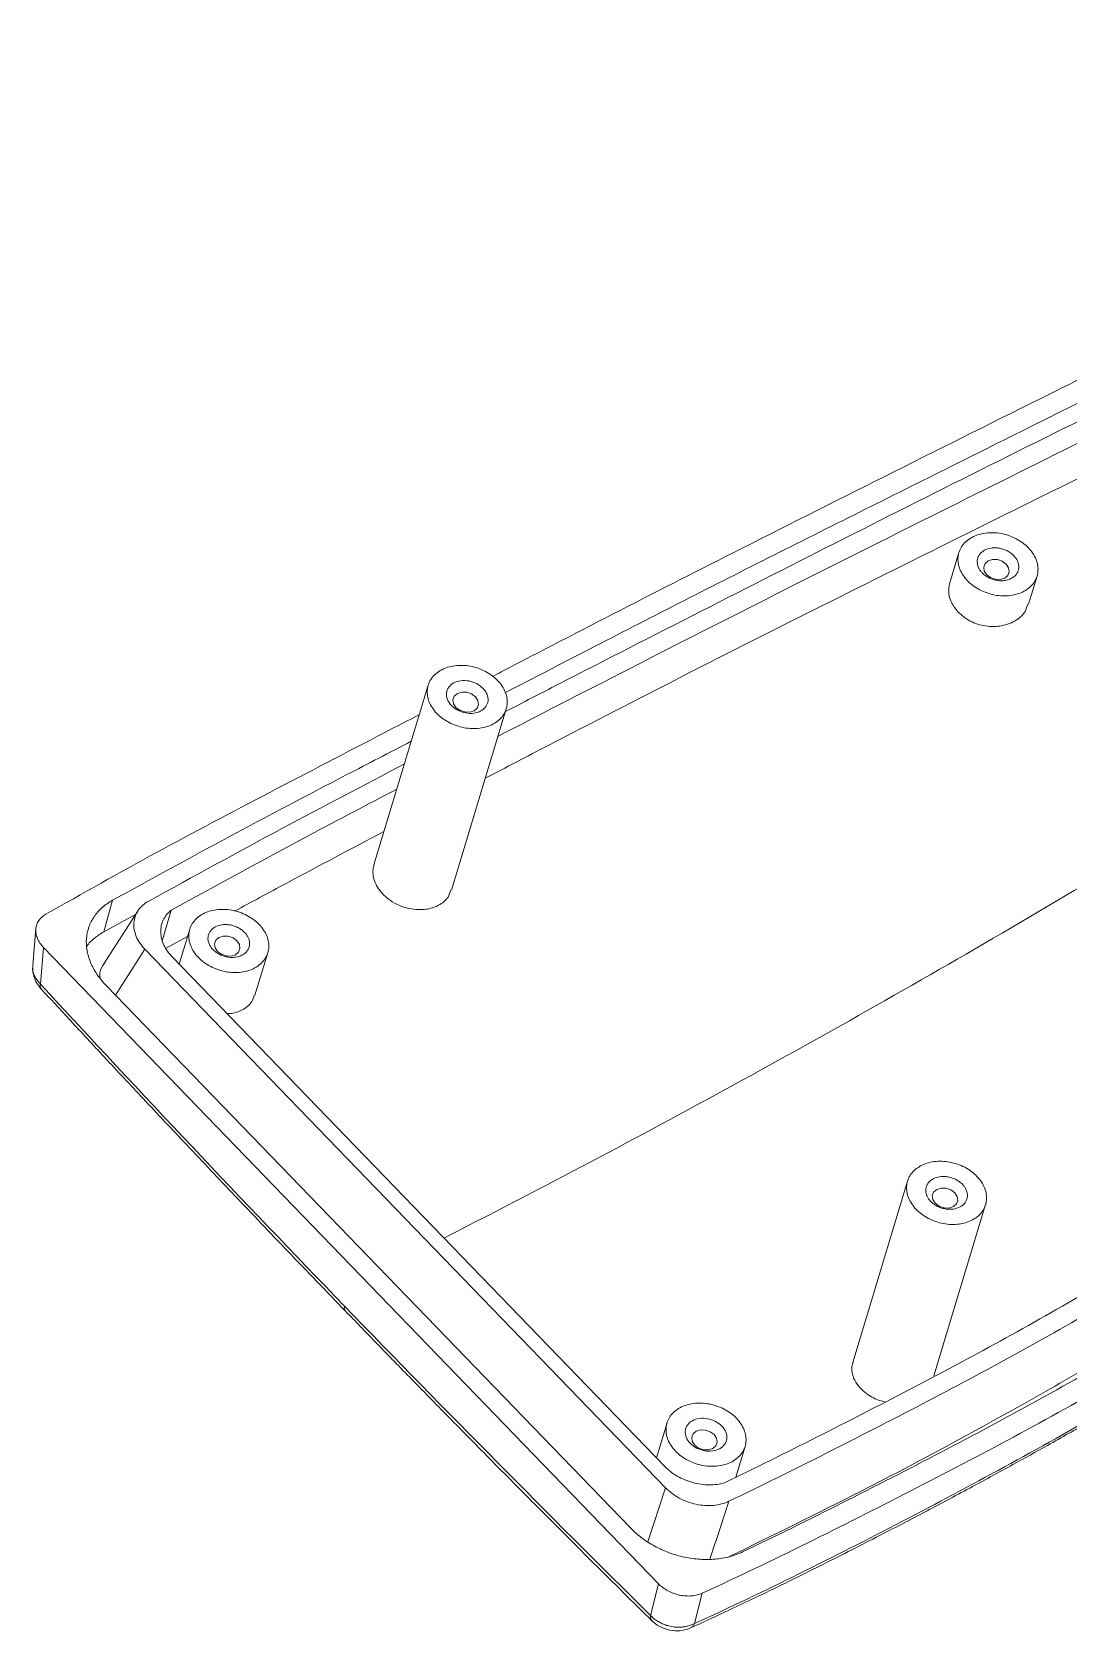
# Model space of a CAD drawing. Header units: inches. Extents: x 1474 to 3696, y 573 to 1061.
# Drawn here: x 1853 to 1916.6, y 689 to 787.1 of the extents above; entities that cross this region are included whole.
import ezdxf

# ---------------------------------------------------------------- set-up
doc = ezdxf.new("R2010")
doc.units = ezdxf.units.IN

msp = doc.modelspace()

# ---------------------------------------------------------------- linework, layer by layer
at = {"color": 7, "linetype": 'Continuous', "lineweight": 15}
for p, q in [((1909.87, 755.153), (1909.308, 753.294)), ((1914.132, 751.975), (1914.656, 753.706)), ((1877.329, 747.019), (1873.999, 736.008)), ((1878.75, 734.444), (1882.115, 745.571)), ((1857.974, 733.828), (1857.435, 731.897)), ((1859.539, 733.197), (1857.433, 729.939)), ((1859.385, 732.959), (1857.435, 731.897)), ((1861.038, 731.403), (1861.566, 733.222)), ((1853.272, 732.103), (1853.081, 729.831)), ((1861.261, 730.899), (1862.568, 731.603)), ((1862.706, 732.058), (1862.056, 729.911)), ((1853.735, 730.94), (1853.546, 728.689)), ((1891.445, 691.925), (1853.735, 730.94)), ((1891.866, 697.812), (1859.961, 730.821)), ((1866.702, 727.999), (1867.492, 730.611)), ((1853.08, 729.749), (1853.101, 729.827)), ((1861.642, 730.339), (1891.808, 699.129)), ((1857.574, 728.606), (1889.722, 695.346)), ((1906.718, 716.612), (1903.353, 705.485)), ((1908.33, 704.667), (1911.504, 715.165)), ((1891.968, 701.784), (1891.318, 699.637)), ((1896.184, 698.454), (1896.754, 700.337)), ((1890.96, 689.981), (1891.445, 691.925)), ((1894.123, 691.342), (1893.663, 689.49))]:
    msp.add_line(p, q, dxfattribs=at)
at = {"color": 8, "linetype": 'Continuous', "lineweight": 15}
for p, q in [((1858.146, 728.013), (1859.961, 730.821)), ((1891.866, 697.812), (1890.785, 694.495))]:
    msp.add_line(p, q, dxfattribs=at)
at = {"color": 7, "linetype": 'Continuous', "lineweight": 15, "flags": 128}
for points in [[(1911.655, 754.64), (1911.466, 754.476), (1911.384, 754.256), (1911.42, 754.015), (1911.57, 753.788), (1911.811, 753.61), (1912.106, 753.509), (1912.411, 753.499), (1912.678, 753.583), (1912.867, 753.747), (1912.949, 753.966), (1912.913, 754.208), (1912.763, 754.435), (1912.522, 754.613), (1912.227, 754.714), (1911.922, 754.724), (1911.655, 754.64)], [(1879.114, 746.506), (1878.925, 746.342), (1878.843, 746.122), (1878.879, 745.881), (1879.029, 745.654), (1879.27, 745.476), (1879.565, 745.375), (1879.87, 745.365), (1880.137, 745.449), (1880.326, 745.613), (1880.408, 745.832), (1880.372, 746.074), (1880.222, 746.301), (1879.981, 746.479), (1879.686, 746.58), (1879.381, 746.59), (1879.114, 746.506)], [(1864.491, 731.545), (1864.302, 731.381), (1864.22, 731.162), (1864.256, 730.92), (1864.406, 730.693), (1864.647, 730.515), (1864.942, 730.414), (1865.247, 730.404), (1865.514, 730.488), (1865.703, 730.652), (1865.786, 730.872), (1865.749, 731.113), (1865.599, 731.34), (1865.358, 731.518), (1865.063, 731.619), (1864.759, 731.629), (1864.491, 731.545)], [(1908.504, 716.1), (1908.315, 715.936), (1908.232, 715.716), (1908.269, 715.474), (1908.419, 715.247), (1908.66, 715.07), (1908.955, 714.968), (1909.259, 714.959), (1909.526, 715.042), (1909.716, 715.206), (1909.798, 715.426), (1909.762, 715.668), (1909.611, 715.895), (1909.37, 716.073), (1909.075, 716.174), (1908.771, 716.184), (1908.504, 716.1)], [(1893.753, 701.271), (1893.564, 701.107), (1893.482, 700.887), (1893.518, 700.646), (1893.668, 700.419), (1893.909, 700.241), (1894.204, 700.14), (1894.509, 700.13), (1894.776, 700.214), (1894.965, 700.378), (1895.047, 700.598), (1895.011, 700.839), (1894.861, 701.066), (1894.62, 701.244), (1894.325, 701.345), (1894.02, 701.355), (1893.753, 701.271)], [(1891.075, 689.62), (1891.065, 689.627), (1891.052, 689.64)]]:
    msp.add_lwpolyline(points, dxfattribs=at)
at = {"color": 8, "linetype": 'Continuous', "lineweight": 15}
for centre, radius, start, end in [((1853.846, 728.584), 0.317, 160.55775, 214.36304), ((1891.356, 689.904), 0.403, 168.9904, 221.0093), ((1893.163, 689.689), 0.539, 297.64414, 338.23916)]:
    msp.add_arc(centre, radius, start, end, dxfattribs=at)
at = {"color": 7, "linetype": 'Continuous', "lineweight": 15}
for points, knots in [([(1963.052, 787.065), (1961.753, 786.512), (1959.155, 785.407), (1953.195, 782.752), (1945.161, 779.121), (1935.112, 774.469), (1925.201, 769.709), (1915.462, 764.891), (1905.892, 760.105), (1897.099, 755.689), (1889.078, 751.607), (1884.005, 748.975), (1881.442, 747.641), (1881.259, 747.545)], [0, 0, 0, 0, 0.044564, 0.089132, 0.207992, 0.32686, 0.445707, 0.564673, 0.683677, 0.802657, 0.897656, 0.992666, 1, 1, 1, 1]), ([(1962.664, 785.559), (1960.617, 784.672), (1956.522, 782.897), (1950.5, 780.164), (1943.832, 777.133), (1936.521, 773.747), (1928.624, 769.971), (1921.491, 766.472), (1915.106, 763.288), (1909.41, 760.441), (1903.763, 757.622), (1898.169, 754.819), (1892.638, 752.021), (1887.248, 749.243), (1883.76, 747.44), (1882.059, 746.561)], [0, 0, 0, 0, 0.0716669, 0.1433287, 0.2149946, 0.310579, 0.4061653, 0.5017265, 0.5733961, 0.6450664, 0.7167332, 0.7884003, 0.8600661, 0.9317311, 1, 1, 1, 1]), ([(1962.308, 784.347), (1960.481, 783.545), (1956.828, 781.939), (1949.639, 778.671), (1940.661, 774.575), (1930.433, 769.714), (1920.808, 764.993), (1911.737, 760.493), (1902.816, 756.008), (1894, 751.517), (1887.071, 747.984), (1883.144, 745.953), (1882.061, 745.393)], [0, 0, 0, 0, 0.064336, 0.12868, 0.257332, 0.385968, 0.499602, 0.613291, 0.726997, 0.840652, 0.956022, 1, 1, 1, 1]), ([(1928.219, 767.293), (1926.25, 766.334), (1921.308, 763.926), (1913.555, 760.059), (1904.944, 755.768), (1896.225, 751.374), (1888.425, 747.403), (1883.549, 744.883), (1881.602, 743.876)], [0, 0, 0, 0, 0.121078, 0.303983, 0.486841, 0.669702, 0.868055, 1, 1, 1, 1]), ([(1880.825, 741.305), (1882.108, 741.978), (1886.089, 744.064), (1892.932, 747.579), (1901.5, 751.901), (1910.364, 756.318), (1919.007, 760.602), (1924.737, 763.36), (1927.358, 764.621)], [0, 0, 0, 0, 0.0871355, 0.2702426, 0.4532789, 0.64555, 0.8378529, 1, 1, 1, 1]), ([(1985.123, 760.743), (1983.447, 759.063), (1981.733, 757.433), (1978.275, 754.219), (1976.533, 752.634), (1973.044, 749.473), (1971.296, 747.898), (1967.78, 744.752), (1966.012, 743.184), (1962.445, 740.092), (1960.645, 738.569), (1957.013, 735.583), (1955.183, 734.12), (1951.498, 731.25), (1949.645, 729.842), (1945.928, 727.07), (1944.062, 725.708), (1938.446, 721.689), (1934.677, 719.103), (1928.959, 715.354), (1927.042, 714.125), (1923.191, 711.723), (1921.256, 710.549), (1917.378, 708.266), (1915.434, 707.158), (1911.537, 705.01), (1909.583, 703.968), (1905.663, 701.921), (1903.698, 700.916), (1899.75, 698.924), (1897.765, 697.94), (1895.763, 696.98)], [0, 0, 0, 0, 0.0625, 0.0625, 0.125, 0.125, 0.1875, 0.1875, 0.25, 0.25, 0.3125, 0.3125, 0.375, 0.375, 0.4375, 0.4375, 0.5, 0.5, 0.625, 0.625, 0.6875, 0.6875, 0.75, 0.75, 0.8125, 0.8125, 0.875, 0.875, 0.9375, 0.9375, 1, 1, 1, 1]), ([(1989.774, 759.418), (1988.024, 757.571), (1986.216, 755.791), (1982.548, 752.305), (1980.689, 750.6), (1976.964, 747.21), (1975.099, 745.524), (1971.35, 742.156), (1969.464, 740.475), (1965.661, 737.152), (1963.744, 735.512), (1959.867, 732.303), (1957.909, 730.731), (1953.968, 727.65), (1951.985, 726.141), (1948.004, 723.176), (1946.008, 721.718), (1941.998, 718.856), (1939.984, 717.451), (1935.939, 714.693), (1933.908, 713.339), (1927.777, 709.356), (1923.64, 706.805), (1917.396, 703.203), (1915.307, 702.043), (1911.119, 699.789), (1909.02, 698.693), (1904.807, 696.533), (1902.694, 695.464), (1898.438, 693.364), (1896.294, 692.335), (1894.123, 691.342)], [0, 0, 0, 0, 0.0625, 0.0625, 0.125, 0.125, 0.1875, 0.1875, 0.25, 0.25, 0.3125, 0.3125, 0.375, 0.375, 0.4375, 0.4375, 0.5, 0.5, 0.5625, 0.5625, 0.625, 0.625, 0.75, 0.75, 0.8125, 0.8125, 0.875, 0.875, 0.9375, 0.9375, 1, 1, 1, 1]), ([(1895.769, 693.577), (1898.466, 694.897), (1904.316, 697.758), (1913.168, 702.506), (1922.402, 707.89), (1931.524, 713.653), (1940.5, 719.794), (1949.369, 726.265), (1957.675, 732.807), (1965.425, 739.28), (1972.653, 745.572), (1979.722, 752.079), (1984.231, 756.663), (1986.485, 758.954)], [0, 0, 0, 0, 0.083228, 0.180506, 0.277843, 0.375182, 0.472463, 0.569542, 0.666616, 0.749965, 0.833342, 0.91669, 1, 1, 1, 1]), ([(1896.596, 693.87), (1898.647, 694.851), (1900.68, 695.858), (1904.725, 697.896), (1906.737, 698.926), (1910.751, 701.023), (1912.752, 702.091), (1916.745, 704.295), (1918.737, 705.432), (1922.71, 707.779), (1924.691, 708.985), (1928.632, 711.451), (1930.592, 712.711), (1936.44, 716.561), (1940.296, 719.218), (1946.043, 723.351), (1947.952, 724.753), (1951.758, 727.605), (1953.653, 729.057), (1957.419, 732.015), (1959.289, 733.522), (1962.993, 736.598), (1964.827, 738.167), (1968.464, 741.346), (1970.268, 742.956), (1973.857, 746.178), (1975.642, 747.791), (1979.208, 751.031), (1980.988, 752.658), (1984.507, 755.974), (1986.244, 757.665), (1987.936, 759.413)], [0, 0, 0, 0, 0.0625, 0.0625, 0.125, 0.125, 0.1875, 0.1875, 0.25, 0.25, 0.3125, 0.3125, 0.375, 0.375, 0.5, 0.5, 0.5625, 0.5625, 0.625, 0.625, 0.6875, 0.6875, 0.75, 0.75, 0.8125, 0.8125, 0.875, 0.875, 0.9375, 0.9375, 1, 1, 1, 1]), ([(1895.501, 698.113), (1897.406, 699.032), (1899.296, 699.972), (1903.06, 701.874), (1904.934, 702.834), (1908.672, 704.785), (1910.535, 705.778), (1914.251, 707.82), (1916.103, 708.871), (1921.646, 712.116), (1925.32, 714.396), (1932.59, 719.123), (1936.192, 721.57), (1943.342, 726.628), (1946.894, 729.239), (1952.18, 733.285), (1953.933, 734.658), (1957.415, 737.455), (1959.143, 738.881), (1962.566, 741.781), (1964.262, 743.256), (1967.63, 746.234), (1969.303, 747.734), (1972.635, 750.734), (1974.296, 752.235), (1977.609, 755.257), (1979.262, 756.776), (1980.895, 758.325)], [0, 0, 0, 0, 0.0625, 0.0625, 0.125, 0.125, 0.1875, 0.1875, 0.25, 0.25, 0.375, 0.375, 0.5, 0.5, 0.625, 0.625, 0.6875, 0.6875, 0.75, 0.75, 0.8125, 0.8125, 0.875, 0.875, 0.9375, 0.9375, 1, 1, 1, 1]), ([(1893.413, 689.212), (1894.8, 689.854), (1897.465, 691.088), (1901.248, 692.96), (1904.695, 694.714), (1907.812, 696.337), (1910.601, 697.822), (1913.063, 699.161), (1915.453, 700.487), (1917.9, 701.874), (1920.543, 703.408), (1923.267, 705.029), (1925.757, 706.546), (1927.97, 707.923), (1929.806, 709.086), (1931.488, 710.169), (1932.957, 711.128), (1934.226, 711.966), (1935.444, 712.778), (1936.714, 713.633), (1938.166, 714.62), (1939.8, 715.744), (1941.723, 717.084), (1943.929, 718.645), (1946.322, 720.369), (1948.742, 722.142), (1951.093, 723.891), (1953.363, 725.61), (1955.945, 727.601), (1958.826, 729.88), (1961.998, 732.471), (1964.571, 734.648), (1966.591, 736.392), (1968.087, 737.7), (1969.644, 739.077), (1971.347, 740.599), (1973.275, 742.34), (1975.394, 744.271), (1977.7, 746.383), (1980.18, 748.673), (1982.861, 751.19), (1985.728, 753.948), (1987.642, 755.916), (1988.634, 756.936)], [0, 0, 0, 0, 0.04045, 0.077686, 0.111717, 0.142565, 0.170238, 0.194733, 0.21605, 0.241805, 0.268263, 0.295784, 0.324372, 0.344024, 0.363395, 0.380672, 0.395776, 0.408706, 0.419921, 0.433525, 0.448142, 0.465076, 0.484481, 0.508212, 0.534202, 0.55974, 0.58452, 0.608541, 0.631803, 0.666886, 0.701096, 0.734734, 0.751334, 0.767789, 0.784335, 0.803099, 0.824589, 0.848801, 0.874126, 0.901892, 0.932115, 0.964812, 1, 1, 1, 1]), ([(1988.737, 757.101), (1986.987, 755.269), (1985.179, 753.487), (1981.515, 749.986), (1979.659, 748.264), (1975.943, 744.847), (1974.085, 743.149), (1970.353, 739.784), (1968.48, 738.119), (1964.707, 734.844), (1962.806, 733.233), (1958.962, 730.082), (1957.022, 728.54), (1953.114, 725.513), (1951.146, 724.029), (1947.197, 721.109), (1945.216, 719.672), (1941.237, 716.849), (1939.24, 715.463), (1935.227, 712.741), (1933.212, 711.406), (1927.132, 707.481), (1923.032, 704.979), (1914.755, 700.197), (1910.572, 697.922), (1904.273, 694.646), (1902.171, 693.574), (1897.942, 691.484), (1895.815, 690.467), (1893.663, 689.49)], [0, 0, 0, 0, 0.0625, 0.0625, 0.125, 0.125, 0.1875, 0.1875, 0.25, 0.25, 0.3125, 0.3125, 0.375, 0.375, 0.4375, 0.4375, 0.5, 0.5, 0.5625, 0.5625, 0.625, 0.625, 0.75, 0.75, 0.875, 0.875, 0.9375, 0.9375, 1, 1, 1, 1]), ([(1910.399, 753.416), (1910.19, 753.632), (1910.03, 753.875), (1909.83, 754.376), (1909.791, 754.634), (1909.84, 755.127), (1909.928, 755.362), (1910.219, 755.772), (1910.421, 755.948), (1910.909, 756.212), (1911.194, 756.302), (1911.805, 756.381), (1912.13, 756.371), (1912.77, 756.252), (1913.085, 756.144), (1913.658, 755.845), (1913.916, 755.656), (1914.125, 755.439)], [0, 0, 0, 0, 0.125, 0.125, 0.25, 0.25, 0.375, 0.375, 0.5, 0.5, 0.625, 0.625, 0.75, 0.75, 0.875, 0.875, 1, 1, 1, 1]), ([(1914.125, 755.439), (1914.334, 755.223), (1914.495, 754.98), (1914.694, 754.479), (1914.733, 754.221), (1914.684, 753.728), (1914.596, 753.493), (1914.305, 753.083), (1914.103, 752.907), (1913.615, 752.642), (1913.33, 752.553), (1912.72, 752.474), (1912.394, 752.484), (1911.754, 752.603), (1911.439, 752.711), (1910.866, 753.009), (1910.608, 753.199), (1910.399, 753.416)], [0, 0, 0, 0, 0.125, 0.125, 0.25, 0.25, 0.375, 0.375, 0.5, 0.5, 0.625, 0.625, 0.75, 0.75, 0.875, 0.875, 1, 1, 1, 1]), ([(1911.293, 753.901), (1911.273, 753.923), (1911.232, 753.967), (1911.178, 754.036), (1911.131, 754.107), (1911.089, 754.18), (1911.035, 754.296), (1910.987, 754.46), (1910.981, 754.664), (1911.027, 754.86), (1911.153, 755.086), (1911.411, 755.308), (1911.772, 755.423), (1912.098, 755.442), (1912.36, 755.414), (1912.618, 755.346), (1912.854, 755.241), (1913.064, 755.11), (1913.175, 755.006), (1913.231, 754.954)], [0, 0, 0, 0, 0.024211, 0.048206, 0.072121, 0.096094, 0.120262, 0.185256, 0.250381, 0.315374, 0.380499, 0.500073, 0.619648, 0.684641, 0.749766, 0.814759, 0.879884, 0.939844, 1, 1, 1, 1]), ([(1913.231, 754.954), (1913.251, 754.932), (1913.292, 754.888), (1913.346, 754.819), (1913.394, 754.748), (1913.435, 754.675), (1913.489, 754.558), (1913.537, 754.395), (1913.543, 754.19), (1913.497, 753.995), (1913.371, 753.769), (1913.113, 753.547), (1912.752, 753.432), (1912.426, 753.413), (1912.164, 753.441), (1911.906, 753.509), (1911.67, 753.614), (1911.46, 753.745), (1911.349, 753.849), (1911.293, 753.901)], [0, 0, 0, 0, 0.024211, 0.048206, 0.072121, 0.096094, 0.120262, 0.185256, 0.250381, 0.315374, 0.380499, 0.500073, 0.619648, 0.684641, 0.749766, 0.814759, 0.879884, 0.939844, 1, 1, 1, 1]), ([(1909.315, 753.293), (1909.289, 753.199), (1909.226, 752.973), (1909.242, 752.598), (1909.374, 752.067), (1909.643, 751.721), (1909.818, 751.495)], [0, 0, 0, 0, 0.156622, 0.380622, 0.596135, 1, 1, 1, 1]), ([(1909.818, 751.495), (1910.052, 751.296), (1910.526, 750.892), (1911.463, 750.607), (1912.258, 750.6), (1912.867, 750.741), (1913.434, 751.003), (1913.929, 751.42), (1914.045, 751.831), (1914.09, 751.989)], [0, 0, 0, 0, 0.175285, 0.354801, 0.51331, 0.607285, 0.710865, 0.888314, 1, 1, 1, 1]), ([(1877.858, 745.282), (1877.649, 745.498), (1877.489, 745.74), (1877.289, 746.241), (1877.25, 746.5), (1877.299, 746.993), (1877.387, 747.228), (1877.678, 747.638), (1877.88, 747.813), (1878.368, 748.078), (1878.653, 748.168), (1879.264, 748.247), (1879.589, 748.237), (1880.229, 748.118), (1880.544, 748.01), (1881.117, 747.711), (1881.375, 747.521), (1881.584, 747.305)], [0, 0, 0, 0, 0.125, 0.125, 0.25, 0.25, 0.375, 0.375, 0.5, 0.5, 0.625, 0.625, 0.75, 0.75, 0.875, 0.875, 1, 1, 1, 1]), ([(1881.584, 747.305), (1881.793, 747.089), (1881.954, 746.846), (1882.153, 746.345), (1882.192, 746.087), (1882.143, 745.594), (1882.055, 745.359), (1881.764, 744.949), (1881.562, 744.773), (1881.074, 744.508), (1880.789, 744.419), (1880.178, 744.34), (1879.853, 744.35), (1879.213, 744.469), (1878.898, 744.577), (1878.325, 744.875), (1878.067, 745.065), (1877.858, 745.282)], [0, 0, 0, 0, 0.125, 0.125, 0.25, 0.25, 0.375, 0.375, 0.5, 0.5, 0.625, 0.625, 0.75, 0.75, 0.875, 0.875, 1, 1, 1, 1]), ([(1880.69, 746.819), (1880.581, 746.932), (1880.447, 747.031), (1880.149, 747.186), (1879.985, 747.242), (1879.652, 747.304), (1879.483, 747.309), (1879.166, 747.268), (1879.017, 747.221), (1878.764, 747.084), (1878.659, 746.993), (1878.507, 746.779), (1878.462, 746.657), (1878.436, 746.401), (1878.456, 746.266), (1878.56, 746.006), (1878.644, 745.88), (1878.752, 745.767)], [0, 0, 0, 0, 0.125, 0.125, 0.25, 0.25, 0.375, 0.375, 0.5, 0.5, 0.625, 0.625, 0.75, 0.75, 0.875, 0.875, 1, 1, 1, 1]), ([(1878.752, 745.767), (1878.861, 745.655), (1878.995, 745.556), (1879.293, 745.401), (1879.457, 745.345), (1879.79, 745.283), (1879.959, 745.277), (1880.276, 745.319), (1880.425, 745.365), (1880.678, 745.503), (1880.784, 745.594), (1880.935, 745.807), (1880.981, 745.929), (1881.006, 746.186), (1880.986, 746.32), (1880.882, 746.581), (1880.798, 746.707), (1880.69, 746.819)], [0, 0, 0, 0, 0.125, 0.125, 0.25, 0.25, 0.375, 0.375, 0.5, 0.5, 0.625, 0.625, 0.75, 0.75, 0.875, 0.875, 1, 1, 1, 1]), ([(1876.783, 745.215), (1876.078, 744.848), (1872.975, 743.232), (1867.606, 740.446), (1860.641, 736.781), (1856.135, 734.243), (1853.883, 732.974)], [0, 0, 0, 0, 0.089292, 0.392858, 0.696454, 1, 1, 1, 1]), ([(1876.287, 743.573), (1874.956, 742.885), (1871.162, 740.922), (1865.052, 737.71), (1860.333, 735.122), (1857.974, 733.828)], [0, 0, 0, 0, 0.2126954, 0.6064065, 1, 1, 1, 1]), ([(1875.867, 742.184), (1873.362, 740.873), (1868.054, 738.095), (1862.91, 735.272), (1860.192, 733.781)], [0, 0, 0, 0, 0.471777, 1, 1, 1, 1]), ([(1875.4, 740.642), (1873.597, 739.697), (1868.906, 737.241), (1864.363, 734.753), (1861.566, 733.222)], [0, 0, 0, 0, 0.384378, 1, 1, 1, 1]), ([(1865.454, 733.159), (1866.504, 733.726), (1869.508, 735.35), (1872.602, 736.982), (1874.615, 738.044)], [0, 0, 0, 0, 0.349357, 1, 1, 1, 1]), ([(1874.008, 736.006), (1873.983, 735.917), (1873.896, 735.608), (1873.972, 735.125), (1874.204, 734.615), (1874.41, 734.364), (1874.518, 734.235)], [0, 0, 0, 0, 0.157029, 0.544896, 0.764247, 1, 1, 1, 1]), ([(1874.518, 734.235), (1874.591, 734.16), (1874.807, 733.942), (1875.34, 733.578), (1876.03, 733.32), (1876.687, 733.24), (1877.311, 733.267), (1877.994, 733.486), (1878.554, 733.921), (1878.665, 734.313), (1878.709, 734.466)], [0, 0, 0, 0, 0.060594, 0.178047, 0.355404, 0.451649, 0.543148, 0.71118, 0.886461, 1, 1, 1, 1]), ([(1857.974, 733.828), (1857.738, 733.697), (1857.526, 733.547), (1857.149, 733.213), (1856.983, 733.027), (1856.708, 732.626), (1856.601, 732.413), (1856.442, 731.966), (1856.391, 731.729), (1856.354, 731.249), (1856.366, 731.004), (1856.451, 730.508), (1856.525, 730.256), (1856.729, 729.766), (1856.859, 729.525), (1857.178, 729.051), (1857.364, 728.823), (1857.574, 728.606)], [0, 0, 0, 0, 0.125, 0.125, 0.25, 0.25, 0.375, 0.375, 0.5, 0.5, 0.625, 0.625, 0.75, 0.75, 0.875, 0.875, 1, 1, 1, 1]), ([(1859.961, 730.821), (1859.842, 730.944), (1859.738, 731.072), (1859.558, 731.337), (1859.483, 731.476), (1859.366, 731.756), (1859.325, 731.896), (1859.276, 732.177), (1859.269, 732.318), (1859.291, 732.591), (1859.319, 732.723), (1859.409, 732.978), (1859.472, 733.1), (1859.705, 733.438), (1859.924, 733.632), (1860.192, 733.781)], [0, 0, 0, 0, 0.125, 0.125, 0.25, 0.25, 0.375, 0.375, 0.5, 0.5, 0.625, 0.625, 0.75, 0.75, 1, 1, 1, 1]), ([(1853.735, 730.94), (1853.653, 731.024), (1853.582, 731.112), (1853.459, 731.294), (1853.408, 731.389), (1853.328, 731.581), (1853.3, 731.677), (1853.266, 731.87), (1853.261, 731.967), (1853.276, 732.153), (1853.294, 732.244), (1853.355, 732.419), (1853.397, 732.502), (1853.554, 732.735), (1853.702, 732.87), (1853.883, 732.974)], [0, 0, 0, 0, 0.125, 0.125, 0.25, 0.25, 0.375, 0.375, 0.5, 0.5, 0.625, 0.625, 0.75, 0.75, 1, 1, 1, 1]), ([(1861.566, 733.222), (1861.353, 733.048), (1861.191, 732.844), (1860.972, 732.381), (1860.921, 732.131), (1860.932, 731.738), (1860.95, 731.606), (1861.015, 731.343), (1861.062, 731.21), (1861.246, 730.818), (1861.418, 730.571), (1861.642, 730.339)], [0, 0, 0, 0, 0.25, 0.25, 0.5, 0.5, 0.625, 0.625, 0.75, 0.75, 1, 1, 1, 1]), ([(1863.235, 730.321), (1863.026, 730.537), (1862.866, 730.78), (1862.666, 731.281), (1862.627, 731.539), (1862.676, 732.032), (1862.764, 732.267), (1863.055, 732.677), (1863.257, 732.853), (1863.745, 733.117), (1864.03, 733.207), (1864.641, 733.286), (1864.966, 733.276), (1865.606, 733.157), (1865.922, 733.049), (1866.495, 732.75), (1866.752, 732.561), (1866.961, 732.344)], [0, 0, 0, 0, 0.125, 0.125, 0.25, 0.25, 0.375, 0.375, 0.5, 0.5, 0.625, 0.625, 0.75, 0.75, 0.875, 0.875, 1, 1, 1, 1]), ([(1857.435, 731.897), (1857.237, 731.769), (1856.841, 731.512), (1856.503, 731.195), (1856.391, 731.006), (1856.39, 731.003)], [0, 0, 0, 0, 0.49642, 0.992808, 1, 1, 1, 1]), ([(1866.961, 732.344), (1867.17, 732.128), (1867.331, 731.885), (1867.53, 731.384), (1867.569, 731.126), (1867.52, 730.633), (1867.432, 730.398), (1867.141, 729.988), (1866.939, 729.812), (1866.452, 729.548), (1866.166, 729.458), (1865.556, 729.379), (1865.231, 729.389), (1864.59, 729.508), (1864.275, 729.616), (1863.702, 729.915), (1863.444, 730.104), (1863.235, 730.321)], [0, 0, 0, 0, 0.125, 0.125, 0.25, 0.25, 0.375, 0.375, 0.5, 0.5, 0.625, 0.625, 0.75, 0.75, 0.875, 0.875, 1, 1, 1, 1]), ([(1864.129, 730.806), (1864.109, 730.828), (1864.068, 730.872), (1864.014, 730.941), (1863.967, 731.012), (1863.925, 731.085), (1863.871, 731.201), (1863.823, 731.365), (1863.817, 731.57), (1863.863, 731.765), (1863.989, 731.991), (1864.247, 732.213), (1864.609, 732.328), (1864.934, 732.347), (1865.196, 732.319), (1865.454, 732.251), (1865.69, 732.146), (1865.9, 732.015), (1866.011, 731.911), (1866.067, 731.859)], [0, 0, 0, 0, 0.024211, 0.048206, 0.072121, 0.096094, 0.120262, 0.185256, 0.250381, 0.315374, 0.380499, 0.500073, 0.619648, 0.684641, 0.749766, 0.814759, 0.879884, 0.939844, 1, 1, 1, 1]), ([(1866.067, 731.859), (1866.087, 731.837), (1866.128, 731.793), (1866.182, 731.724), (1866.23, 731.653), (1866.271, 731.58), (1866.325, 731.464), (1866.373, 731.3), (1866.379, 731.095), (1866.333, 730.9), (1866.208, 730.674), (1865.949, 730.452), (1865.588, 730.337), (1865.262, 730.318), (1865, 730.346), (1864.742, 730.414), (1864.506, 730.519), (1864.296, 730.65), (1864.185, 730.754), (1864.129, 730.806)], [0, 0, 0, 0, 0.024211, 0.048206, 0.072121, 0.096094, 0.120262, 0.185256, 0.250381, 0.315374, 0.380499, 0.500073, 0.619648, 0.684641, 0.749766, 0.814759, 0.879884, 0.939844, 1, 1, 1, 1]), ([(1853.089, 729.749), (1853.084, 729.711), (1853.061, 729.522), (1853.138, 729.177), (1853.307, 728.747), (1853.497, 728.513), (1853.589, 728.398)], [0, 0, 0, 0, 0.081685, 0.397701, 0.705325, 1, 1, 1, 1]), ([(1857.476, 729.98), (1857.352, 729.79), (1857.166, 729.505), (1857.199, 729.162), (1857.211, 729.048)], [0, 0, 0, 0, 0.666827, 1, 1, 1, 1]), ([(1853.584, 728.404), (1854.185, 727.754), (1855.481, 726.352), (1857.571, 724.104), (1859.948, 721.561), (1862.613, 718.727), (1865.568, 715.608), (1868.812, 712.207), (1871.073, 709.861), (1872.252, 708.639)], [0, 0, 0, 0, 0.096938, 0.209182, 0.336733, 0.47959, 0.637753, 0.811223, 1, 1, 1, 1]), ([(1864.992, 726.874), (1865.083, 726.878), (1865.421, 726.892), (1865.864, 727.05), (1866.264, 727.318), (1866.556, 727.615), (1866.626, 727.877), (1866.663, 728.019)], [0, 0, 0, 0, 0.108611, 0.403273, 0.595359, 0.781628, 1, 1, 1, 1]), ([(1907.248, 714.875), (1907.039, 715.092), (1906.878, 715.334), (1906.679, 715.835), (1906.639, 716.094), (1906.689, 716.587), (1906.777, 716.821), (1907.067, 717.232), (1907.27, 717.407), (1907.757, 717.672), (1908.043, 717.761), (1908.653, 717.841), (1908.978, 717.83), (1909.619, 717.712), (1909.934, 717.603), (1910.507, 717.305), (1910.765, 717.115), (1910.974, 716.899)], [0, 0, 0, 0, 0.125, 0.125, 0.25, 0.25, 0.375, 0.375, 0.5, 0.5, 0.625, 0.625, 0.75, 0.75, 0.875, 0.875, 1, 1, 1, 1]), ([(1910.974, 716.899), (1911.183, 716.682), (1911.343, 716.44), (1911.543, 715.939), (1911.582, 715.681), (1911.533, 715.187), (1911.445, 714.953), (1911.154, 714.542), (1910.952, 714.367), (1910.464, 714.102), (1910.179, 714.013), (1909.568, 713.934), (1909.243, 713.944), (1908.603, 714.062), (1908.287, 714.171), (1907.714, 714.469), (1907.457, 714.659), (1907.248, 714.875)], [0, 0, 0, 0, 0.125, 0.125, 0.25, 0.25, 0.375, 0.375, 0.5, 0.5, 0.625, 0.625, 0.75, 0.75, 0.875, 0.875, 1, 1, 1, 1]), ([(1908.142, 715.361), (1908.122, 715.383), (1908.081, 715.427), (1908.027, 715.496), (1907.979, 715.567), (1907.938, 715.64), (1907.884, 715.756), (1907.836, 715.919), (1907.83, 716.124), (1907.876, 716.32), (1908.001, 716.546), (1908.26, 716.767), (1908.621, 716.882), (1908.947, 716.902), (1909.209, 716.873), (1909.467, 716.805), (1909.703, 716.701), (1909.913, 716.57), (1910.024, 716.465), (1910.079, 716.413)], [0, 0, 0, 0, 0.024211, 0.048206, 0.072121, 0.096094, 0.120262, 0.185256, 0.250381, 0.315374, 0.380499, 0.500073, 0.619648, 0.684641, 0.749766, 0.814759, 0.879884, 0.939844, 1, 1, 1, 1]), ([(1910.079, 716.413), (1910.1, 716.391), (1910.141, 716.347), (1910.194, 716.278), (1910.242, 716.207), (1910.283, 716.135), (1910.338, 716.018), (1910.386, 715.855), (1910.392, 715.65), (1910.346, 715.455), (1910.22, 715.228), (1909.961, 715.007), (1909.6, 714.892), (1909.274, 714.873), (1909.013, 714.901), (1908.754, 714.969), (1908.519, 715.073), (1908.308, 715.204), (1908.198, 715.309), (1908.142, 715.361)], [0, 0, 0, 0, 0.024211, 0.048206, 0.072121, 0.096094, 0.120262, 0.185256, 0.250381, 0.315374, 0.380499, 0.500073, 0.619648, 0.684641, 0.749766, 0.814759, 0.879884, 0.939844, 1, 1, 1, 1]), ([(1872.252, 708.639), (1872.858, 708.013), (1874.164, 706.663), (1876.27, 704.501), (1878.664, 702.055), (1881.348, 699.331), (1884.322, 696.334), (1887.586, 693.069), (1889.861, 690.818), (1891.046, 689.645)], [0, 0, 0, 0, 0.0969377, 0.2091817, 0.3367321, 0.4795888, 0.6377522, 0.8112229, 1, 1, 1, 1]), ([(1903.907, 703.828), (1903.839, 703.901), (1903.637, 704.115), (1903.362, 704.589), (1903.256, 705.107), (1903.348, 705.422), (1903.373, 705.508)], [0, 0, 0, 0, 0.143475, 0.421613, 0.84159, 1, 1, 1, 1]), ([(1892.497, 700.047), (1892.288, 700.263), (1892.128, 700.506), (1891.928, 701.007), (1891.889, 701.265), (1891.938, 701.758), (1892.026, 701.993), (1892.317, 702.403), (1892.519, 702.579), (1893.007, 702.843), (1893.292, 702.933), (1893.903, 703.012), (1894.228, 703.002), (1894.868, 702.883), (1895.183, 702.775), (1895.756, 702.476), (1896.014, 702.287), (1896.223, 702.07)], [0, 0, 0, 0, 0.125, 0.125, 0.25, 0.25, 0.375, 0.375, 0.5, 0.5, 0.625, 0.625, 0.75, 0.75, 0.875, 0.875, 1, 1, 1, 1]), ([(1905.329, 703.074), (1905.126, 703.127), (1904.758, 703.223), (1904.279, 703.502), (1904.034, 703.717), (1903.907, 703.828)], [0, 0, 0, 0, 0.370602, 0.673962, 1, 1, 1, 1]), ([(1896.223, 702.07), (1896.432, 701.854), (1896.593, 701.611), (1896.792, 701.11), (1896.831, 700.852), (1896.782, 700.359), (1896.694, 700.124), (1896.403, 699.714), (1896.201, 699.538), (1895.713, 699.273), (1895.428, 699.184), (1894.817, 699.105), (1894.492, 699.115), (1893.852, 699.234), (1893.537, 699.342), (1892.964, 699.64), (1892.706, 699.83), (1892.497, 700.047)], [0, 0, 0, 0, 0.125, 0.125, 0.25, 0.25, 0.375, 0.375, 0.5, 0.5, 0.625, 0.625, 0.75, 0.75, 0.875, 0.875, 1, 1, 1, 1]), ([(1895.329, 701.585), (1895.22, 701.697), (1895.086, 701.796), (1894.788, 701.951), (1894.624, 702.007), (1894.291, 702.069), (1894.122, 702.074), (1893.805, 702.033), (1893.656, 701.987), (1893.403, 701.849), (1893.298, 701.758), (1893.146, 701.544), (1893.101, 701.422), (1893.075, 701.166), (1893.095, 701.031), (1893.199, 700.771), (1893.283, 700.645), (1893.391, 700.532)], [0, 0, 0, 0, 0.125, 0.125, 0.25, 0.25, 0.375, 0.375, 0.5, 0.5, 0.625, 0.625, 0.75, 0.75, 0.875, 0.875, 1, 1, 1, 1]), ([(1893.391, 700.532), (1893.5, 700.42), (1893.634, 700.321), (1893.932, 700.166), (1894.096, 700.11), (1894.429, 700.048), (1894.598, 700.043), (1894.915, 700.084), (1895.064, 700.13), (1895.317, 700.268), (1895.423, 700.359), (1895.574, 700.573), (1895.62, 700.695), (1895.645, 700.951), (1895.625, 701.085), (1895.521, 701.346), (1895.437, 701.472), (1895.329, 701.585)], [0, 0, 0, 0, 0.125, 0.125, 0.25, 0.25, 0.375, 0.375, 0.5, 0.5, 0.625, 0.625, 0.75, 0.75, 0.875, 0.875, 1, 1, 1, 1]), ([(1891.808, 699.129), (1892.032, 698.898), (1892.294, 698.695), (1892.89, 698.351), (1893.21, 698.218), (1893.714, 698.079), (1893.882, 698.044), (1894.219, 697.997), (1894.389, 697.984), (1894.891, 697.981), (1895.206, 698.024), (1895.501, 698.113)], [0, 0, 0, 0, 0.25, 0.25, 0.5, 0.5, 0.625, 0.625, 0.75, 0.75, 1, 1, 1, 1]), ([(1895.763, 696.98), (1895.622, 696.912), (1895.473, 696.858), (1895.157, 696.774), (1894.989, 696.744), (1894.644, 696.712), (1894.469, 696.71), (1894.111, 696.732), (1893.928, 696.757), (1893.569, 696.833), (1893.393, 696.884), (1893.045, 697.012), (1892.875, 697.089), (1892.395, 697.348), (1892.105, 697.565), (1891.866, 697.812)], [0, 0, 0, 0, 0.125, 0.125, 0.25, 0.25, 0.375, 0.375, 0.5, 0.5, 0.625, 0.625, 0.75, 0.75, 1, 1, 1, 1]), ([(1889.722, 695.346), (1889.932, 695.128), (1890.162, 694.926), (1890.66, 694.552), (1890.931, 694.379), (1891.5, 694.071), (1891.794, 693.938), (1892.404, 693.713), (1892.722, 693.62), (1893.355, 693.484), (1893.671, 693.44), (1894.304, 693.398), (1894.62, 693.401), (1895.224, 693.455), (1895.517, 693.506), (1896.081, 693.654), (1896.348, 693.751), (1896.596, 693.87)], [0, 0, 0, 0, 0.125, 0.125, 0.25, 0.25, 0.375, 0.375, 0.5, 0.5, 0.625, 0.625, 0.75, 0.75, 0.875, 0.875, 1, 1, 1, 1]), ([(1894.123, 691.342), (1894.025, 691.297), (1893.922, 691.261), (1893.704, 691.206), (1893.589, 691.187), (1893.351, 691.167), (1893.231, 691.167), (1892.986, 691.183), (1892.86, 691.201), (1892.614, 691.254), (1892.493, 691.289), (1892.255, 691.377), (1892.138, 691.429), (1891.808, 691.607), (1891.609, 691.756), (1891.445, 691.925)], [0, 0, 0, 0, 0.125, 0.125, 0.25, 0.25, 0.375, 0.375, 0.5, 0.5, 0.625, 0.625, 0.75, 0.75, 1, 1, 1, 1]), ([(1893.663, 689.49), (1893.629, 689.472), (1893.561, 689.437), (1893.454, 689.393), (1893.345, 689.355), (1893.236, 689.324), (1893.126, 689.298), (1893.016, 689.279), (1892.819, 689.255), (1892.528, 689.251), (1892.181, 689.302), (1891.877, 689.389), (1891.618, 689.496), (1891.375, 689.632), (1891.15, 689.793), (1891.024, 689.918), (1890.96, 689.981)], [0, 0, 0, 0, 0.042489, 0.084199, 0.125101, 0.16517, 0.204392, 0.24276, 0.280275, 0.407279, 0.534366, 0.62647, 0.719062, 0.812176, 0.90588, 1, 1, 1, 1]), ([(1891.051, 689.64), (1891.144, 689.559), (1891.323, 689.401), (1891.739, 689.174), (1892.279, 689.023), (1892.895, 689.023), (1893.246, 689.151), (1893.413, 689.212)], [0, 0, 0, 0, 0.150279, 0.29226, 0.552611, 0.787159, 1, 1, 1, 1])]:
    msp.add_open_spline(points, degree=3, knots=knots, dxfattribs=at)
at = {"color": 8, "linetype": 'Continuous', "lineweight": 15}
for points, knots in [([(1928.624, 741.442), (1925.651, 739.643), (1919.715, 736.049), (1910.851, 730.822), (1902.039, 725.79), (1893.278, 720.971), (1885.358, 716.744), (1880.38, 714.19), (1878.288, 713.117)], [0, 0, 0, 0, 0.174865, 0.349281, 0.523561, 0.6981, 0.873146, 1, 1, 1, 1]), ([(1853.546, 728.689), (1853.419, 728.851), (1853.166, 729.173), (1853.031, 729.567), (1853.079, 729.746), (1853.08, 729.749)], [0, 0, 0, 0, 0.498434, 0.990055, 1, 1, 1, 1]), ([(1872.191, 708.949), (1872.182, 708.855), (1872.169, 708.723), (1872.246, 708.67), (1872.268, 708.655)], [0, 0, 0, 0, 0.718261, 1, 1, 1, 1]), ([(1895.763, 696.98), (1895.541, 696.302), (1895.153, 695.116), (1894.765, 693.93), (1894.599, 693.422)], [0, 0, 0, 0, 0.571514, 1, 1, 1, 1])]:
    msp.add_open_spline(points, degree=3, knots=knots, dxfattribs=at)
at = {"color": 7, "linetype": 'Continuous', "lineweight": 15}
for points in [[(1872.191, 708.949), (1865.953, 715.403), (1859.736, 721.985), (1853.546, 728.689)], [(1890.96, 689.981), (1884.688, 696.171), (1878.429, 702.495), (1872.191, 708.949)]]:
    msp.add_open_spline(points, degree=3, dxfattribs=at)

doc.saveas('drawing.dxf')
